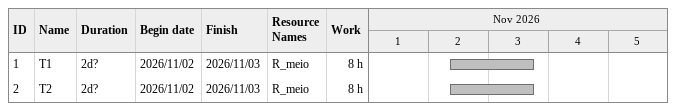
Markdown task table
| ID | Task | Duration | Start | Finish | Resources | Work (h) |
|---|---|---|---|---|---|---|
| 1 | T1 | 2d? | 2026-11-02 | 2026-11-03 | R_meio | 8 |
| 2 | T2 | 2d? | 2026-11-02 | 2026-11-03 | R_meio | 8 |
